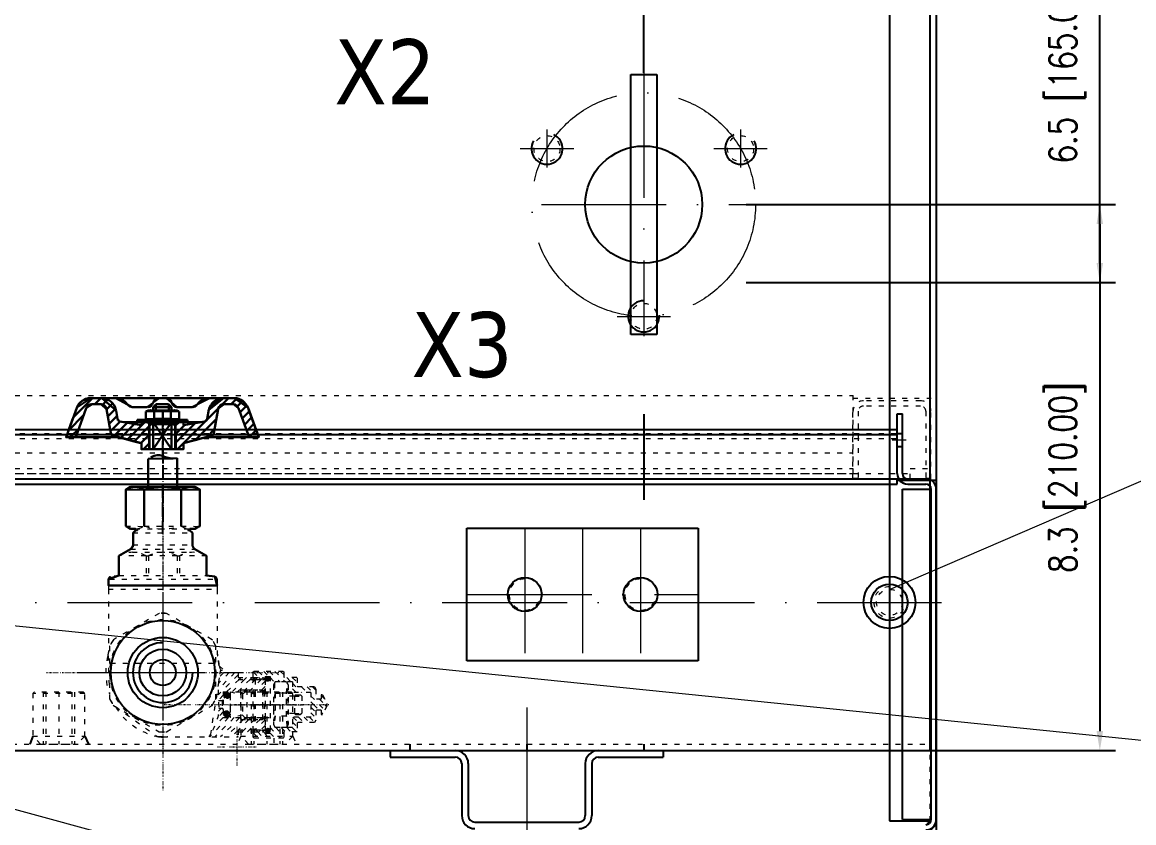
# Model space of a CAD drawing. Header units: millimetres. Extents: x 8127 to 36426, y -6229 to 13228.
# Drawn here: x 20674.9 to 21102.4, y 10594 to 10901.8 of the extents above; entities that cross this region are included whole.
import ezdxf

# ---------------------------------------------------------------- set-up
doc = ezdxf.new("R2010")
doc.units = ezdxf.units.MM
doc.header["$LTSCALE"] = 4
for name, pattern in [('ACAD_ISO03W100', [1.18, 0.47, -0.71]), ('ACAD_ISO10W100', [18, 12, -3, 0, -3]), ('CENTERX2', [101.6, 63.5, -12.7, 12.7, -12.7])]:
    doc.linetypes.add(name, pattern=pattern)
doc.layers.add('1', color=12, linetype='Continuous')
doc.layers.add('标注、文本', color=3, linetype='Continuous', lineweight=25)
doc.layers.add('铁心', color=3, linetype='Continuous', lineweight=0)
doc.styles.add('Tahoma$001', font='tahoma.ttf', dxfattribs={"height": 2.159784})
doc.styles.add('TH_GBDIM', font='romans.shx', dxfattribs={"width": 0.8, "bigfont": 'gbcbig.shx'})
doc.dimstyles.new('TH_GBDIM1', dxfattribs={"dimscale": 3, "dimtxt": 3.5, "dimasz": 2.5, "dimexe": 2, "dimexo": 0, "dimgap": 1.5, "dimtad": 1, "dimdec": 1, "dimlfac": 0.03937, "dimzin": 0, "dimdsep": 46, "dimtxsty": 'TH_GBDIM', "dimcen": 2.5, "dimclrd": 3, "dimclre": 256, "dimclrt": 2, "dimadec": 0, "dimazin": 0, "dimtfac": 0.714286, "dimtdec": 1, "dimtmove": 0, "dimatfit": 3, "dimfxl": 1, "dimtzin": 0, "dimlwd": -1, "dimlwe": -1, "dimarcsym": 0})

# ---------------------------------------------------------------- blocks, each defined once
blk = doc.blocks.new('*D305')
at = {"layer": 'Defpoints', "color": 0, "transparency": 16777216}
for p in [(20868.97, 10916.11), (20913.97, 10910.62), (20913.97, 10882.36)]:
    blk.add_point(p, dxfattribs=at)
at = {"layer": '标注、文本', "transparency": 16777216}
for p, q in [((20868.97, 10916.11), (20868.97, 10904.62)), ((20913.97, 10882.36), (20913.97, 10916.62))]:
    blk.add_line(p, q, dxfattribs=at)
at = {"layer": '标注、文本', "color": 3, "transparency": 16777216}
for p, q in [((20876.47, 10910.62), (20906.47, 10910.62)), ((20913.97, 10910.62), (21001.67, 10910.62))]:
    blk.add_line(p, q, dxfattribs=at)
for points in [[(20876.47, 10911.87), (20876.47, 10909.37), (20868.97, 10910.62)], [(20906.47, 10911.87), (20906.47, 10909.37), (20913.97, 10910.62)]]:
    blk.add_solid(points, dxfattribs=at)
at = {"layer": '标注、文本', "color": 2, "transparency": 16777216, "insert": (20961.57, 10923.12), "char_height": 10.5, "attachment_point": 5, "style": 'TH_GBDIM'}
blk.add_mtext('1.8 [45.00]', dxfattribs=at)
blk = doc.blocks.new('*D306')
at = {"layer": 'Defpoints', "color": 0, "transparency": 16777216}
for p in [(20953.35, 10831.74), (20953.35, 10621.74), (21089.37, 10621.74)]:
    blk.add_point(p, dxfattribs=at)
at = {"layer": '标注、文本', "transparency": 16777216}
for p, q in [((20953.35, 10831.74), (21095.37, 10831.74)), ((20953.35, 10621.74), (21095.37, 10621.74))]:
    blk.add_line(p, q, dxfattribs=at)
at = {"layer": '标注、文本', "color": 3, "transparency": 16777216}
blk.add_line((21089.37, 10824.24), (21089.37, 10629.24), dxfattribs=at)
for points in [[(21088.12, 10824.24), (21090.62, 10824.24), (21089.37, 10831.74)], [(21088.12, 10629.24), (21090.62, 10629.24), (21089.37, 10621.74)]]:
    blk.add_solid(points, dxfattribs=at)
at = {"layer": '标注、文本', "color": 2, "transparency": 16777216, "insert": (21076.87, 10726.74), "char_height": 10.5, "attachment_point": 5, "rotation": 90, "style": 'TH_GBDIM'}
blk.add_mtext('8.3 [210.00]', dxfattribs=at)
blk = doc.blocks.new('*D307')
at = {"layer": 'Defpoints', "color": 0, "transparency": 16777216}
for p in [(20902.72, 10966.74), (21089.37, 10966.74), (20953.35, 10801.74)]:
    blk.add_point(p, dxfattribs=at)
at = {"layer": '标注、文本', "transparency": 16777216}
for p, q in [((20902.72, 10966.74), (21095.37, 10966.74)), ((20953.35, 10801.74), (21095.37, 10801.74))]:
    blk.add_line(p, q, dxfattribs=at)
at = {"layer": '标注、文本', "color": 3, "transparency": 16777216}
blk.add_line((21089.37, 10809.24), (21089.37, 10959.24), dxfattribs=at)
for points in [[(21088.12, 10959.24), (21090.62, 10959.24), (21089.37, 10966.74)], [(21088.12, 10809.24), (21090.62, 10809.24), (21089.37, 10801.74)]]:
    blk.add_solid(points, dxfattribs=at)
at = {"layer": '标注、文本', "color": 2, "transparency": 16777216, "insert": (21076.87, 10884.24), "char_height": 10.5, "attachment_point": 5, "rotation": 90, "style": 'TH_GBDIM'}
blk.add_mtext('6.5 [165.00]', dxfattribs=at)
blk = doc.blocks.new('*D290')
at = {"layer": 'Defpoints', "color": 0, "transparency": 16777216}
for p in [(20111.47, 10594.74), (21026.47, 10595.24), (21026.52, 10502.42)]:
    blk.add_point(p, dxfattribs=at)
at = {"layer": '标注、文本', "transparency": 16777216}
for p, q in [((20111.47, 10594.74), (20111.52, 10495.92)), ((21026.47, 10595.24), (21026.53, 10496.42))]:
    blk.add_line(p, q, dxfattribs=at)
at = {"layer": '标注、文本', "color": 3, "transparency": 16777216}
blk.add_line((20119.02, 10501.92), (21019.02, 10502.42), dxfattribs=at)
for points in [[(20119.02, 10503.17), (20119.02, 10500.67), (20111.52, 10501.92)], [(21019.02, 10503.67), (21019.02, 10501.17), (21026.52, 10502.42)]]:
    blk.add_solid(points, dxfattribs=at)
at = {"layer": '标注、文本', "color": 2, "transparency": 16777216, "insert": (20569.01, 10514.67), "char_height": 10.5, "attachment_point": 5, "rotation": 0.0313, "style": 'TH_GBDIM'}
blk.add_mtext('36.0 [915.00]', dxfattribs=at)

msp = doc.modelspace()

# ---------------------------------------------------------------- linework, layer by layer
at = {"layer": '1', "color": 1, "linetype": 'CENTERX2', "lineweight": -3, "ltscale": 0.1}
for p, q in [((20728.97, 10749.6), (20728.97, 10752.69)), ((20728.97, 10752.69), (20728.97, 10746.42)), ((20728.97, 10748.79), (20728.97, 10748.9)), ((20728.97, 10742.44), (20728.97, 10748.07)), ((20728.97, 10745.73), (20728.97, 10745.59)), ((20728.97, 10744.9), (20728.97, 10739.26)), ((20728.97, 10741.61), (20728.97, 10741.74)), ((20728.97, 10735.28), (20728.97, 10740.92)), ((20728.97, 10738.54), (20728.97, 10738.43)), ((20728.97, 10737.74), (20728.97, 10732.1)), ((20728.97, 10737.43), (20728.97, 10733.06)), ((20728.97, 10734.45), (20728.97, 10734.56)), ((20728.97, 10732.37), (20728.97, 10732.26)), ((20728.97, 10731.54), (20728.97, 10725.91)), ((20728.97, 10725.21), (20728.97, 10725.08)), ((20728.97, 10724.38), (20728.97, 10720.02)), ((20728.97, 10718.83), (20728.97, 10723.89)), ((20728.97, 10719.77), (20728.97, 10716.87)), ((20728.97, 10718), (20728.97, 10718.14)), ((20728.97, 10711.67), (20728.97, 10717.31)), ((20728.97, 10716.15), (20728.97, 10716.04)), ((20728.97, 10715.35), (20728.97, 10709.68)), ((20728.97, 10710.84), (20728.97, 10710.95)), ((20728.97, 10705.06), (20728.97, 10710.12))]:
    msp.add_line(p, q, dxfattribs=at)
at = {"layer": '1', "color": 2, "linetype": 'ACAD_ISO03W100', "lineweight": 13, "ltscale": 0.1}
for p, q in [((20728.97, 10708.99), (20728.97, 10708.88)), ((20728.97, 10708.21), (20728.97, 10704.73)), ((20728.97, 10708.16), (20728.97, 10702.52)), ((20728.97, 10704.04), (20728.97, 10703.9)), ((20728.97, 10703.21), (20728.97, 10697.57)), ((20728.97, 10701.83), (20728.97, 10701.69)), ((20728.97, 10701), (20728.97, 10695.36)), ((20728.97, 10696.85), (20728.97, 10696.74)), ((20728.97, 10696.05), (20728.97, 10690.38)), ((20728.97, 10694.64), (20728.97, 10694.53)), ((20728.97, 10693.84), (20728.97, 10688.17)), ((20728.97, 10689.69), (20728.97, 10689.58)), ((20728.97, 10688.86), (20728.97, 10683.22)), ((20728.97, 10687.48), (20728.97, 10687.37)), ((20728.97, 10686.65), (20728.97, 10683.75)), ((20728.97, 10682.53), (20728.97, 10682.39)), ((20728.97, 10681.7), (20728.97, 10676.06)), ((20728.97, 10675.35), (20728.97, 10675.24)), ((20728.97, 10674.54), (20728.97, 10668.88)), ((20728.97, 10668.19), (20728.97, 10668.08)), ((20728.97, 10667.36), (20728.97, 10661.72)), ((20728.97, 10661.03), (20728.97, 10660.89)), ((20728.97, 10660.2), (20728.97, 10654.56)), ((20728.97, 10653.84), (20728.97, 10653.73)), ((20684.27, 10651.74), (20688.78, 10651.74)), ((20689.47, 10651.74), (20689.58, 10651.74)), ((20690.3, 10651.74), (20695.94, 10651.74)), ((20696.66, 10651.74), (20696.77, 10651.74)), ((20697.46, 10651.74), (20703.1, 10651.74)), ((20703.82, 10651.74), (20703.93, 10651.74)), ((20704.64, 10651.74), (20710.28, 10651.74)), ((20710.97, 10651.74), (20711.09, 10651.74)), ((20711.8, 10651.74), (20717.44, 10651.74)), ((20718.16, 10651.74), (20718.27, 10651.74)), ((20718.96, 10651.74), (20724.6, 10651.74)), ((20725.32, 10651.74), (20725.43, 10651.74)), ((20726.15, 10651.74), (20731.79, 10651.74)), ((20728.97, 10653.04), (20728.97, 10647.37)), ((20732.48, 10651.74), (20732.59, 10651.74)), ((20733.31, 10651.74), (20738.95, 10651.74)), ((20739.67, 10651.74), (20739.78, 10651.74)), ((20740.47, 10651.74), (20746.11, 10651.74)), ((20746.83, 10651.74), (20746.94, 10651.74)), ((20747.66, 10651.74), (20753.3, 10651.74)), ((20753.57, 10651.74), (20757.94, 10651.74)), ((20753.99, 10651.74), (20754.1, 10651.74)), ((20754.82, 10651.74), (20760.46, 10651.74)), ((20761.17, 10651.74), (20761.29, 10651.74)), ((20761.98, 10651.74), (20767.62, 10651.74)), ((20768.33, 10651.74), (20768.44, 10651.74)), ((20769.16, 10651.74), (20773.67, 10651.74)), ((20728.97, 10646.68), (20728.97, 10646.57)), ((20728.97, 10645.85), (20728.97, 10640.21)), ((20728.97, 10639.52), (20728.97, 10639.38)), ((20732.59, 10639.38), (20728.97, 10639.38)), ((20728.97, 10638.69), (20728.97, 10633.05)), ((20733.42, 10639.38), (20733.31, 10639.38)), ((20739.78, 10639.38), (20734.14, 10639.38)), ((20740.58, 10639.38), (20740.47, 10639.38)), ((20746.94, 10639.38), (20741.3, 10639.38)), ((20747.77, 10639.38), (20747.63, 10639.38)), ((20754.1, 10639.38), (20748.46, 10639.38)), ((20754.37, 10639.38), (20760.76, 10639.38)), ((20754.93, 10639.38), (20754.82, 10639.38)), ((20761.29, 10639.38), (20755.65, 10639.38)), ((20761.48, 10639.38), (20761.59, 10639.38)), ((20762.09, 10639.38), (20761.98, 10639.38)), ((20765.96, 10639.38), (20762.17, 10639.38)), ((20762.28, 10639.38), (20767.92, 10639.38)), ((20768.44, 10639.38), (20762.81, 10639.38)), ((20766.79, 10639.38), (20766.68, 10639.38)), ((20773.14, 10639.38), (20767.5, 10639.38)), ((20768.64, 10639.38), (20768.75, 10639.38)), ((20769.27, 10639.38), (20769.14, 10639.38)), ((20769.47, 10639.38), (20775.11, 10639.38)), ((20773.61, 10639.38), (20769.97, 10639.38)), ((20773.97, 10639.38), (20773.84, 10639.38)), ((20780.3, 10639.38), (20774.66, 10639.38)), ((20775.8, 10639.38), (20775.94, 10639.38)), ((20776.63, 10639.38), (20783.01, 10639.38)), ((20781.13, 10639.38), (20781.02, 10639.38)), ((20787.46, 10639.38), (20781.82, 10639.38)), ((20788.29, 10639.38), (20788.18, 10639.38)), ((20792.8, 10639.38), (20789.01, 10639.38)), ((20728.97, 10632.33), (20728.97, 10632.22)), ((20728.97, 10631.53), (20728.97, 10625.86)), ((20757.47, 10630.84), (20757.47, 10627.58)), ((20728.97, 10625.17), (20728.97, 10625.06)), ((20728.97, 10624.34), (20728.97, 10618.71)), ((20757.47, 10626.89), (20757.47, 10626.78)), ((20757.47, 10626.06), (20757.47, 10620.42)), ((20749.87, 10623.24), (20753.1, 10623.24)), ((20753.82, 10623.24), (20753.93, 10623.24)), ((20754.65, 10623.24), (20760.29, 10623.24)), ((20757.47, 10619.73), (20757.47, 10619.59)), ((20760.98, 10623.24), (20761.12, 10623.24)), ((20761.81, 10623.24), (20765.07, 10623.24)), ((20728.97, 10618.01), (20728.97, 10617.88)), ((20728.97, 10617.18), (20728.97, 10611.55)), ((20757.47, 10618.9), (20757.47, 10615.64)), ((20728.97, 10610.83), (20728.97, 10610.72)), ((20728.97, 10610), (20728.97, 10606.51))]:
    msp.add_line(p, q, dxfattribs=at)
at = {"layer": '标注、文本'}
for p, q in [((21008.47, 11298.24), (21008.47, 10594.74)), ((21023.97, 11298.74), (21023.97, 10621.74)), ((21026.47, 11298.74), (21026.47, 10594.74)), ((20908.97, 10781.74), (20908.97, 10881.74)), ((20908.97, 10881.74), (20918.97, 10881.74)), ((20918.97, 10881.74), (20918.97, 10781.74)), ((20918.97, 10781.74), (20908.97, 10781.74)), ((20913.97, 10751.11), (20913.97, 10718.16)), ((21011.47, 10751.24), (21013.47, 10751.24)), ((21011.47, 10728.24), (21011.47, 10751.24)), ((21013.47, 10728.24), (21013.47, 10751.24)), ((20126.47, 10745.24), (21011.47, 10745.24)), ((21011.47, 10743.74), (21013.47, 10743.74)), ((20126.47, 10743.24), (21011.47, 10743.24)), ((21011.47, 10738.74), (21013.47, 10738.74)), ((20121.47, 10726.24), (21016.47, 10726.24)), ((20126.47, 10726.24), (21011.47, 10726.24)), ((20126.47, 10724.24), (21011.47, 10724.24)), ((20996.44, 10726.24), (20994.44, 10726.24)), ((21011.47, 10724.24), (21011.47, 10726.24)), ((21011.47, 10725.73), (21026.47, 10725.73)), ((21013.47, 10595.24), (21013.47, 10722.24)), ((21013.47, 10722.24), (21024.47, 10722.24)), ((21015.47, 10726.24), (21022.47, 10726.24)), ((21015.47, 10724.24), (21022.47, 10724.24)), ((21024.44, 10726.24), (21022.44, 10726.24)), ((21024.47, 10595.24), (21024.47, 10722.24)), ((21026.47, 10595.24), (21026.47, 10722.24)), ((20845.95, 10707.26), (20934.95, 10707.26)), ((20845.95, 10656.26), (20845.95, 10707.26)), ((20934.95, 10707.26), (20934.95, 10656.26)), ((20934.95, 10656.26), (20845.95, 10656.26)), ((20678.97, 10627.24), (20677.78, 10624.24)), ((20698.97, 10627.24), (20700.36, 10624.24)), ((20823.97, 10624.24), (20823.97, 10621.74)), ((20868.97, 10624.24), (20868.97, 10621.74)), ((20913.97, 10624.24), (20913.97, 10621.74)), ((20113.97, 10621.74), (21023.97, 10621.74)), ((20816.47, 10621.74), (20841.47, 10621.74)), ((20816.47, 10621.74), (20816.47, 10619.24)), ((20896.47, 10621.74), (20921.47, 10621.74)), ((20921.47, 10621.74), (20921.47, 10619.24)), ((20816.47, 10619.24), (20841.47, 10619.24)), ((20843.97, 10616.74), (20843.97, 10596.74)), ((20846.47, 10616.74), (20846.47, 10596.74)), ((20891.47, 10616.74), (20891.47, 10596.74)), ((20893.97, 10616.74), (20893.97, 10596.74)), ((20896.47, 10619.24), (20921.47, 10619.24)), ((20848.97, 10594.24), (20888.97, 10594.24)), ((21008.47, 10594.74), (21023.97, 10594.74)), ((21013.47, 10595.24), (21024.47, 10595.24))]:
    msp.add_line(p, q, dxfattribs=at)
at = {"layer": '标注、文本', "color": 2, "linetype": 'ACAD_ISO03W100', "lineweight": 18}
for p, q in [((21023.97, 11276.24), (21023.97, 10594.74)), ((20143.47, 10758.24), (20994.47, 10758.24)), ((20994.47, 10728.24), (20994.47, 10758.24)), ((20994.47, 10757.24), (21024.47, 10757.24)), ((21020.44, 10756.24), (20998.44, 10756.24)), ((20994.44, 10726.24), (20994.44, 10752.24)), ((20996.44, 10752.24), (20996.44, 10726.24)), ((21020.44, 10754.24), (20998.44, 10754.24)), ((21022.44, 10752.24), (21022.44, 10726.24)), ((21024.44, 10726.24), (21024.44, 10752.24)), ((20126.47, 10743.74), (21011.47, 10743.74)), ((20126.47, 10741.74), (21011.47, 10741.74)), ((20143.47, 10736.24), (20994.47, 10736.24)), ((20121.47, 10728.24), (21016.47, 10728.24)), ((20143.47, 10730.24), (20994.47, 10730.24)), ((20143.47, 10728.24), (20994.47, 10728.24)), ((21016.47, 10726.24), (21016.47, 10730.24)), ((21016.47, 10730.24), (21023.97, 10730.24)), ((20679.47, 10644.24), (20678.97, 10643.74)), ((20678.97, 10643.74), (20678.97, 10627.24)), ((20698.97, 10643.74), (20678.97, 10643.74)), ((20698.47, 10644.24), (20679.47, 10644.24)), ((20682.97, 10644.24), (20682.97, 10624.24)), ((20683.97, 10644.24), (20683.97, 10624.24)), ((20688.97, 10644.24), (20688.97, 10624.24)), ((20693.97, 10644.24), (20693.97, 10624.24)), ((20694.97, 10644.24), (20694.97, 10624.24)), ((20698.97, 10643.74), (20698.47, 10644.24)), ((20698.97, 10627.24), (20698.97, 10643.74)), ((20113.97, 10624.24), (21023.97, 10624.24)), ((20681.97, 10624.24), (20678.97, 10627.24)), ((20678.97, 10627.24), (20698.97, 10627.24)), ((20681.97, 10624.24), (20695.97, 10624.24)), ((20698.97, 10627.24), (20695.97, 10624.24))]:
    msp.add_line(p, q, dxfattribs=at)
at = {"layer": '标注、文本', "color": 1, "linetype": 'ACAD_ISO10W100', "lineweight": 18}
for p, q in [((20913.97, 10882.36), (20913.97, 10781.11)), ((20876.73, 10860.54), (20876.73, 10845.94)), ((20951.21, 10860.54), (20951.21, 10845.94)), ((20866.45, 10853.24), (20887.01, 10853.24)), ((20940.93, 10853.24), (20961.49, 10853.24)), ((20874.6, 10831.74), (20953.35, 10831.74)), ((20903.69, 10788.74), (20924.25, 10788.74)), ((21009.56, 10741.24), (21014.89, 10741.24)), ((20868.2, 10707.26), (20868.2, 10656.26)), ((20890.45, 10707.26), (20890.45, 10656.26)), ((20912.7, 10707.26), (20912.7, 10656.26)), ((21008.47, 10658.74), (21008.47, 10698.74)), ((20728.97, 10682.71), (20728.97, 10620.76)), ((20728.97, 10682.71), (20728.97, 10620.76)), ((20845.95, 10681.76), (20934.95, 10681.76)), ((20115.47, 10678.74), (21026.47, 10678.74)), ((20988.47, 10678.74), (21028.47, 10678.74)), ((20696.09, 10651.74), (20761.86, 10651.74)), ((20696.09, 10651.74), (20761.86, 10651.74)), ((20868.97, 10638.37), (20868.97, 10576.15))]:
    msp.add_line(p, q, dxfattribs=at)
at = {"layer": '标注、文本', "color": 4, "lineweight": 30}
for p, q in [((20701.91, 10757.31), (20694.61, 10750.01)), ((20701.3, 10757.31), (20711.8, 10757.31)), ((20705.17, 10757.31), (20702.85, 10754.99)), ((20707.85, 10756.7), (20705.97, 10754.82)), ((20711.8, 10757.31), (20746.97, 10757.31)), ((20727.53, 10757.31), (20728.83, 10757.31)), ((20727.53, 10757.31), (20730.13, 10757.31)), ((20730.13, 10757.31), (20728.83, 10757.31)), ((20750.81, 10757.09), (20746.77, 10753.08)), ((20756.34, 10757.31), (20746.97, 10757.31)), ((20754.29, 10757.31), (20751.86, 10754.87)), ((20757.44, 10757.2), (20755.26, 10754.99)), ((20759.74, 10756.2), (20757.69, 10754.16)), ((20695.88, 10753.49), (20691.79, 10742.27)), ((20699.56, 10753.47), (20695.47, 10742.27)), ((20701.74, 10754.99), (20705.09, 10754.99)), ((20709.7, 10755.29), (20707.38, 10752.97)), ((20707.38, 10753.08), (20709.01, 10743.76)), ((20710.84, 10753.16), (20707.88, 10750.2)), ((20711, 10752.53), (20711.58, 10749.26)), ((20723.03, 10753.82), (20717.33, 10753.82)), ((20722.47, 10752.17), (20722.47, 10749.32)), ((20733.67, 10752.58), (20724.08, 10752.58)), ((20726.48, 10754.99), (20725.32, 10753.85)), ((20725.32, 10753.85), (20732.29, 10753.85)), ((20725.32, 10753.85), (20725.32, 10752.58)), ((20725.68, 10752.17), (20725.68, 10749.32)), ((20726.26, 10754.76), (20726.26, 10752.58)), ((20726.48, 10754.99), (20731.13, 10754.99)), ((20731.13, 10754.99), (20732.29, 10753.85)), ((20731.35, 10754.76), (20731.35, 10752.58)), ((20732.07, 10752.17), (20732.07, 10749.32)), ((20732.29, 10753.85), (20732.29, 10752.58)), ((20734.61, 10753.82), (20740.3, 10753.82)), ((20735.27, 10752.17), (20735.27, 10749.32)), ((20750.37, 10753.38), (20746.03, 10749.04)), ((20746.72, 10752.88), (20746.08, 10749.26)), ((20750.28, 10753.08), (20748.65, 10743.76)), ((20758.11, 10753.47), (20762.17, 10742.27)), ((20761.31, 10754.49), (20758.69, 10751.86)), ((20762.25, 10752.19), (20759.54, 10749.48)), ((20761.78, 10753.49), (20765.87, 10742.27)), ((20698.53, 10750.67), (20692.73, 10744.87)), ((20711.36, 10750.4), (20708.38, 10747.41)), ((20712.58, 10748.32), (20708.87, 10744.62)), ((20715.34, 10747.83), (20710.26, 10742.74)), ((20712.52, 10748.32), (20720.73, 10746.89)), ((20714.1, 10748.05), (20743.51, 10748.05)), ((20722.11, 10748.05), (20715.42, 10741.36)), ((20719.16, 10748.88), (20724.08, 10748.88)), ((20719.16, 10748.88), (20719.16, 10748.05)), ((20720.73, 10748.05), (20720.73, 10746.89)), ((20724.27, 10748.16), (20723.39, 10747.3)), ((20723.77, 10748.05), (20723.69, 10737.63)), ((20725.27, 10748.05), (20723.83, 10746.69)), ((20733.67, 10748.88), (20724.08, 10748.88)), ((20725.27, 10748.05), (20732.34, 10748.05)), ((20732.37, 10748.05), (20725.27, 10748.05)), ((20725.27, 10748.05), (20725.27, 10737.63)), ((20732.34, 10748.05), (20725.27, 10737.63)), ((20725.27, 10748.05), (20732.37, 10737.63)), ((20726.26, 10749.18), (20726.26, 10748.88)), ((20732.34, 10748.05), (20733.78, 10746.69)), ((20732.37, 10748.05), (20732.37, 10737.63)), ((20738.48, 10748.88), (20733.59, 10748.88)), ((20733.86, 10748.05), (20733.97, 10737.63)), ((20735.22, 10748.05), (20733.89, 10746.72)), ((20741.38, 10747.66), (20733.95, 10740.22)), ((20745.39, 10748.41), (20734.61, 10737.63)), ((20745.14, 10748.32), (20736.93, 10746.89)), ((20736.93, 10748.05), (20736.93, 10746.89)), ((20738.48, 10748.88), (20738.48, 10748.05)), ((20749.62, 10749.37), (20741.38, 10741.14)), ((20749.92, 10751.12), (20748.65, 10743.76)), ((20763.14, 10749.79), (20760.43, 10747.08)), ((20696.66, 10745.53), (20693.39, 10742.27)), ((20718.13, 10747.36), (20712.85, 10742.05)), ((20723.77, 10746.44), (20718, 10740.67)), ((20723.39, 10747.3), (20734.55, 10747.3)), ((20733.78, 10746.69), (20733.78, 10737.63)), ((20737.4, 10746.97), (20733.92, 10743.49)), ((20748.93, 10745.39), (20745.86, 10742.32)), ((20764.02, 10747.38), (20761.31, 10744.67)), ((20764.88, 10744.98), (20762.17, 10742.27)), ((20691.79, 10742.27), (20712.08, 10742.27)), ((20709.84, 10742.85), (20720.73, 10739.95)), ((20723.75, 10743.13), (20720.59, 10739.98)), ((20720.73, 10739.95), (20720.73, 10737.63)), ((20723.72, 10739.84), (20721.51, 10737.63)), ((20747.79, 10742.85), (20736.93, 10739.95)), ((20747.79, 10742.85), (20736.93, 10739.95)), ((20736.93, 10739.95), (20736.93, 10737.63)), ((20745.58, 10742.27), (20765.87, 10742.27)), ((20765.76, 10742.57), (20765.43, 10742.27)), ((20720.73, 10737.63), (20723.83, 10737.63)), ((20733.78, 10737.63), (20736.93, 10737.63)), ((20734.55, 10734.2), (20734.55, 10723.14)), ((20716.61, 10723.14), (20741.33, 10723.14)), ((20721.84, 10722.03), (20721.84, 10708.1)), ((20736.1, 10722.03), (20736.1, 10708.1))]:
    msp.add_line(p, q, dxfattribs=at)
at = {"layer": '标注、文本', "color": 2, "linetype": 'ACAD_ISO03W100', "lineweight": 13}
for p, q in [((20714.71, 10708.1), (20716.61, 10707)), ((20716.61, 10707), (20718.33, 10707)), ((20718.52, 10706.36), (20717.55, 10705.42)), ((20717.55, 10705.42), (20717.55, 10700.89)), ((20717.55, 10705.42), (20740.36, 10705.42)), ((20718.33, 10707), (20739.61, 10707)), ((20718.52, 10707), (20718.52, 10706.36)), ((20718.52, 10706.36), (20719.27, 10706.36)), ((20719.27, 10707), (20719.27, 10706.36)), ((20738.64, 10707), (20738.64, 10706.36)), ((20738.64, 10706.36), (20739.42, 10706.36)), ((20739.42, 10707), (20739.42, 10706.36)), ((20739.42, 10706.36), (20740.36, 10705.42)), ((20739.61, 10707), (20741.33, 10707)), ((20740.36, 10705.42), (20740.36, 10700.89)), ((20743.23, 10708.1), (20741.33, 10707)), ((20717.55, 10700.89), (20740.36, 10700.89)), ((20716.61, 10699.23), (20741.33, 10699.23)), ((20717.3, 10697.99), (20740.61, 10697.99)), ((20722.53, 10696.63), (20722.53, 10689.03)), ((20722.53, 10696.63), (20723.47, 10696.63)), ((20723.47, 10696.63), (20723.47, 10689.03)), ((20734.47, 10696.63), (20734.47, 10689.03)), ((20734.47, 10696.63), (20735.41, 10696.63)), ((20712.11, 10689.03), (20708.9, 10688.67)), ((20712.11, 10689.03), (20745.83, 10689.03)), ((20745.83, 10689.03), (20749.01, 10688.67)), ((20708.07, 10687.7), (20708.07, 10685.24)), ((20708.07, 10685.24), (20711.2, 10685.24)), ((20708.07, 10685.24), (20749.87, 10685.24)), ((20708.07, 10685.24), (20708.07, 10683.8)), ((20708.07, 10683.8), (20708.07, 10659.45)), ((20708.07, 10683.8), (20749.87, 10683.8)), ((20708.54, 10687.7), (20749.4, 10687.7)), ((20711.2, 10685.24), (20746.74, 10685.24)), ((20746.74, 10685.24), (20749.87, 10685.24)), ((20749.87, 10687.7), (20749.87, 10685.24)), ((20749.87, 10685.24), (20749.87, 10683.8)), ((20749.87, 10683.8), (20749.87, 10659.45)), ((20728.97, 10682.71), (20728.97, 10620.76)), ((20728.97, 10682.71), (20728.97, 10620.76)), ((20727.53, 10674.49), (20709.98, 10664.37)), ((20747.96, 10664.37), (20730.41, 10674.49)), ((20708.54, 10661.88), (20708.54, 10641.62)), ((20708.85, 10655.3), (20749.07, 10655.3)), ((20696.09, 10651.74), (20761.86, 10651.74)), ((20696.09, 10651.74), (20761.86, 10651.74)), ((20756.7, 10651.74), (20750.23, 10645.3)), ((20757.94, 10650.85), (20750.31, 10643.22)), ((20754.57, 10651.74), (20750.34, 10647.51)), ((20752.41, 10651.74), (20750.64, 10649.97)), ((20757.94, 10651.74), (20757.94, 10649.08)), ((20757.94, 10649.83), (20767.45, 10649.83)), ((20759.05, 10649.83), (20758.3, 10649.08)), ((20761.17, 10649.83), (20760.43, 10649.08)), ((20763.33, 10649.83), (20762.56, 10649.08)), ((20763.61, 10650.05), (20763.83, 10649.83)), ((20763.61, 10650.02), (20763.61, 10628.74)), ((20763.8, 10649.83), (20768.36, 10649.83)), ((20763.83, 10651.96), (20765.96, 10649.83)), ((20763.83, 10649.83), (20764.57, 10649.08)), ((20775.3, 10652.21), (20764.08, 10652.21)), ((20765.46, 10649.83), (20764.69, 10649.08)), ((20765.71, 10652.21), (20768.09, 10649.83)), ((20765.96, 10649.83), (20766.7, 10649.08)), ((20767.5, 10649.78), (20766.81, 10649.08)), ((20767.45, 10649.83), (20768.39, 10648.89)), ((20767.84, 10652.21), (20769.74, 10650.3)), ((20768.09, 10649.83), (20768.36, 10649.58)), ((20768.36, 10650.3), (20768.36, 10628.46)), ((20768.36, 10650.3), (20770.27, 10650.3)), ((20768.36, 10649.53), (20769.47, 10648.42)), ((20769.52, 10650.3), (20768.39, 10649.17)), ((20769.08, 10650.27), (20768.39, 10649.58)), ((20768.47, 10649.83), (20769.77, 10648.53)), ((20769.8, 10650.16), (20768.5, 10648.86)), ((20768.67, 10650.08), (20770.02, 10648.73)), ((20770.05, 10649.97), (20768.69, 10648.64)), ((20768.94, 10650.25), (20770.19, 10649)), ((20770.19, 10649.69), (20768.97, 10648.48)), ((20769.27, 10650.3), (20770.27, 10649.33)), ((20770.27, 10649.33), (20769.33, 10648.42)), ((20769.97, 10652.21), (20774, 10648.17)), ((20770.27, 10650.3), (20770.27, 10628.46)), ((20770.27, 10649.8), (20771.87, 10648.17)), ((20772.12, 10652.21), (20776.16, 10648.17)), ((20774.25, 10652.21), (20775.49, 10650.96)), ((20775.3, 10652.21), (20775.49, 10652.02)), ((20775.49, 10652.02), (20775.49, 10650.02)), ((20775.49, 10650.02), (20775.66, 10649.83)), ((20780.52, 10649.83), (20775.66, 10649.83)), ((20776.63, 10649.83), (20778.29, 10648.17)), ((20778.76, 10649.83), (20780.72, 10647.9)), ((20780.52, 10649.83), (20780.72, 10649.64)), ((20780.72, 10649.64), (20780.72, 10646.46)), ((20758.3, 10649.08), (20753.6, 10644.39)), ((20760.43, 10649.08), (20755.73, 10644.39)), ((20762.56, 10649.08), (20757.86, 10644.39)), ((20757.94, 10649.08), (20768.2, 10649.08)), ((20758.88, 10645.1), (20768.14, 10645.1)), ((20758.88, 10645.1), (20758.88, 10633.69)), ((20760.7, 10645.1), (20759.99, 10644.39)), ((20764.69, 10649.08), (20760.7, 10645.1)), ((20761.31, 10645.1), (20767.34, 10645.1)), ((20761.31, 10645.1), (20761.31, 10633.69)), ((20762.83, 10645.1), (20762.11, 10644.39)), ((20766.81, 10649.08), (20762.83, 10645.1)), ((20764.96, 10645.1), (20764.24, 10644.39)), ((20764.55, 10649.08), (20764.55, 10629.71)), ((20768.39, 10648.5), (20764.96, 10645.1)), ((20767.09, 10645.1), (20766.4, 10644.39)), ((20768.39, 10646.38), (20767.09, 10645.1)), ((20767.34, 10645.1), (20768.06, 10644.39)), ((20767.34, 10645.1), (20767.34, 10633.69)), ((20768.39, 10645.33), (20767.45, 10644.39)), ((20768.39, 10648.89), (20768.39, 10645.33)), ((20768.39, 10645.33), (20768.39, 10633.47)), ((20768.42, 10649.06), (20769, 10648.48)), ((20778.81, 10648.17), (20770.27, 10648.17)), ((20772.2, 10648.17), (20771.51, 10646.98)), ((20771.51, 10646.98), (20771.51, 10631.78)), ((20776.54, 10648.17), (20772.2, 10648.17)), ((20776.54, 10648.17), (20777.21, 10646.98)), ((20777.21, 10646.98), (20777.21, 10631.78)), ((20778.81, 10648.17), (20778.81, 10644.14)), ((20778.81, 10648.17), (20778.81, 10630.59)), ((20778.81, 10647.65), (20782.32, 10644.14)), ((20778.81, 10645.52), (20780.19, 10644.14)), ((20780.72, 10646.46), (20780.88, 10646.27)), ((20787.27, 10646.27), (20780.88, 10646.27)), ((20782.32, 10646.27), (20784.45, 10644.14)), ((20784.45, 10646.27), (20787.82, 10642.89)), ((20786.58, 10646.27), (20787.82, 10645.02)), ((20787.27, 10646.27), (20787.82, 10645.33)), ((20787.82, 10645.33), (20787.82, 10641.54)), ((20752.25, 10643.03), (20750.42, 10641.21)), ((20751.78, 10640.82), (20750.42, 10640.82)), ((20751.78, 10640.82), (20751.78, 10637.97)), ((20752.25, 10644.39), (20767.45, 10644.39)), ((20752.25, 10644.39), (20752.25, 10641.29)), ((20753.6, 10644.39), (20752.25, 10643.03)), ((20752.25, 10643.17), (20753.68, 10641.73)), ((20752.25, 10641.29), (20752.25, 10637.5)), ((20754.13, 10644.25), (20752.36, 10642.51)), ((20752.38, 10643.67), (20754.18, 10641.87)), ((20752.44, 10642.34), (20752.85, 10641.93)), ((20754.48, 10644), (20752.61, 10642.12)), ((20752.66, 10644.03), (20754.54, 10642.15)), ((20754.76, 10643.64), (20752.99, 10641.84)), ((20753.08, 10644.28), (20754.79, 10642.53)), ((20754.9, 10643.11), (20753.49, 10641.73)), ((20753.6, 10644.39), (20754.9, 10643.09)), ((20754.9, 10644.39), (20754.9, 10634.41)), ((20754.9, 10644.39), (20759.65, 10643.42)), ((20754.9, 10643.06), (20754.9, 10635.73)), ((20759.47, 10644.24), (20758.97, 10643.74)), ((20758.97, 10643.74), (20758.97, 10627.24)), ((20778.97, 10643.74), (20758.97, 10643.74)), ((20778.47, 10644.24), (20759.47, 10644.24)), ((20760.59, 10644.39), (20768.06, 10644.39)), ((20762.97, 10644.24), (20762.97, 10624.24)), ((20763.97, 10644.24), (20763.97, 10624.24)), ((20767.45, 10644.39), (20767.45, 10634.41)), ((20768.06, 10644.39), (20771.51, 10644.39)), ((20768.06, 10644.39), (20768.06, 10634.41)), ((20768.97, 10644.24), (20768.97, 10624.24)), ((20776.54, 10643.78), (20772.2, 10643.78)), ((20773.97, 10644.24), (20773.97, 10624.24)), ((20774.97, 10644.24), (20774.97, 10624.24)), ((20779.58, 10642.73), (20777.21, 10642.73)), ((20778.97, 10643.74), (20778.47, 10644.24)), ((20785.94, 10644.14), (20778.81, 10644.14)), ((20778.97, 10627.24), (20778.97, 10643.74)), ((20780.08, 10643.2), (20779.58, 10642.73)), ((20779.58, 10642.73), (20779.58, 10636.07)), ((20779.58, 10642.73), (20782.43, 10642.73)), ((20780.08, 10643.2), (20781.96, 10643.2)), ((20781.96, 10643.2), (20782.43, 10642.73)), ((20782.43, 10642.73), (20782.43, 10636.07)), ((20785.94, 10644.14), (20785.94, 10634.66)), ((20785.94, 10642.67), (20789.2, 10639.38)), ((20789.92, 10641.54), (20787.82, 10641.54)), ((20789.2, 10641.54), (20791.33, 10639.38)), ((20790.39, 10643.2), (20789.92, 10643.2)), ((20789.92, 10643.2), (20789.92, 10641.54)), ((20789.92, 10642.95), (20791.17, 10641.68)), ((20790.39, 10643.2), (20792.11, 10639.88)), ((20709.98, 10639.11), (20727.53, 10628.99)), ((20752.25, 10636.62), (20750.06, 10634.43)), ((20751.44, 10637.97), (20750.45, 10636.95)), ((20751.78, 10637.97), (20750.48, 10637.97)), ((20752.25, 10637.5), (20752.25, 10634.41)), ((20753.3, 10637.03), (20752.27, 10636.01)), ((20753.9, 10637.03), (20752.27, 10635.4)), ((20754.35, 10636.81), (20752.49, 10634.96)), ((20752.49, 10636.53), (20754.35, 10634.66)), ((20752.83, 10636.84), (20754.68, 10634.99)), ((20753.27, 10637.03), (20754.87, 10635.43)), ((20753.93, 10637), (20754.84, 10636.09)), ((20785.94, 10640.52), (20787.08, 10639.38)), ((20785.94, 10638.39), (20787.82, 10636.51)), ((20787.08, 10639.38), (20789.2, 10637.25)), ((20789.92, 10637.25), (20787.82, 10637.25)), ((20787.82, 10637.25), (20787.82, 10633.47)), ((20789.2, 10639.38), (20791.28, 10637.31)), ((20789.92, 10637.25), (20789.92, 10635.6)), ((20789.92, 10636.53), (20790.56, 10635.9)), ((20792.11, 10638.91), (20790.39, 10635.6)), ((20791.33, 10639.38), (20792, 10638.72)), ((20792.11, 10639.88), (20792.11, 10638.91)), ((20754.29, 10634.41), (20746.91, 10627.05)), ((20752.25, 10634.49), (20748.93, 10631.17)), ((20756.42, 10634.41), (20749.04, 10627.05)), ((20758.55, 10634.41), (20751.2, 10627.05)), ((20752.25, 10634.41), (20767.45, 10634.41)), ((20752.27, 10635.48), (20753.32, 10634.43)), ((20752.3, 10636.09), (20753.93, 10634.46)), ((20754.65, 10636.48), (20752.8, 10634.63)), ((20754.87, 10636.04), (20753.24, 10634.43)), ((20759.96, 10633.69), (20753.32, 10627.05)), ((20754.84, 10635.4), (20753.9, 10634.43)), ((20759.65, 10635.35), (20754.9, 10634.41)), ((20762.09, 10633.69), (20758.11, 10629.71)), ((20758.88, 10633.69), (20768.14, 10633.69)), ((20760.68, 10634.41), (20759.96, 10633.69)), ((20764.24, 10633.69), (20760.23, 10629.71)), ((20760.59, 10634.41), (20768.06, 10634.41)), ((20761.31, 10633.69), (20767.34, 10633.69)), ((20762.81, 10634.41), (20762.09, 10633.69)), ((20766.37, 10633.69), (20762.36, 10629.71)), ((20764.93, 10634.41), (20764.24, 10633.69)), ((20768.33, 10633.52), (20764.52, 10629.71)), ((20767.09, 10634.41), (20766.37, 10633.69)), ((20768.06, 10634.41), (20767.34, 10633.69)), ((20767.45, 10634.41), (20768.39, 10633.47)), ((20768.06, 10634.41), (20771.51, 10634.41)), ((20768.39, 10633.47), (20768.39, 10629.9)), ((20779.58, 10636.07), (20777.21, 10636.07)), ((20785.94, 10634.66), (20778.81, 10634.66)), ((20778.81, 10632.72), (20780.72, 10630.81)), ((20779.03, 10634.66), (20781.16, 10632.5)), ((20779.58, 10636.07), (20780.08, 10635.6)), ((20779.58, 10636.07), (20782.43, 10636.07)), ((20780.08, 10635.6), (20781.96, 10635.6)), ((20780.88, 10632.5), (20780.72, 10632.31)), ((20780.72, 10632.31), (20780.72, 10629.13)), ((20787.27, 10632.5), (20780.88, 10632.5)), ((20781.16, 10634.66), (20783.29, 10632.5)), ((20782.43, 10636.07), (20781.96, 10635.6)), ((20783.29, 10634.66), (20785.42, 10632.5)), ((20785.42, 10634.66), (20787.38, 10632.66)), ((20785.94, 10636.26), (20787.82, 10634.35)), ((20787.82, 10633.47), (20787.27, 10632.5)), ((20789.92, 10635.6), (20790.39, 10635.6)), ((20757.94, 10629.54), (20755.45, 10627.05)), ((20757.94, 10629.71), (20768.2, 10629.71)), ((20757.94, 10629.71), (20757.94, 10627.05)), ((20758.11, 10629.71), (20757.94, 10629.54)), ((20757.94, 10628.93), (20767.45, 10628.93)), ((20760.23, 10629.71), (20759.49, 10628.93)), ((20762.36, 10629.71), (20761.62, 10628.93)), ((20764.55, 10629.71), (20763.61, 10628.74)), ((20763.61, 10628.74), (20763.61, 10627.05)), ((20763.61, 10628.74), (20765.76, 10626.56)), ((20764.52, 10629.71), (20763.75, 10628.93)), ((20763.8, 10628.93), (20768.36, 10628.93)), ((20764.55, 10629.71), (20768.36, 10629.71)), ((20764.77, 10629.71), (20765.51, 10628.93)), ((20765.51, 10628.93), (20767.89, 10626.56)), ((20766.65, 10629.71), (20765.87, 10628.93)), ((20768.39, 10631.45), (20766.65, 10629.71)), ((20766.9, 10629.71), (20767.67, 10628.93)), ((20768.39, 10629.9), (20767.45, 10628.93)), ((20767.67, 10628.93), (20770.02, 10626.56)), ((20769.19, 10630.37), (20768.36, 10629.51)), ((20768.36, 10629.49), (20769.38, 10628.46)), ((20768.36, 10628.46), (20770.27, 10628.46)), ((20769.58, 10630.32), (20768.39, 10629.13)), ((20768.44, 10629.82), (20769.72, 10628.55)), ((20768.5, 10628.91), (20768.8, 10628.6)), ((20769.88, 10630.18), (20768.55, 10628.85)), ((20768.61, 10630.07), (20769.96, 10628.74)), ((20770.08, 10629.96), (20768.75, 10628.63)), ((20768.86, 10630.26), (20770.16, 10628.99)), ((20770.21, 10629.68), (20769.05, 10628.49)), ((20769.19, 10630.37), (20770.24, 10629.29)), ((20770.24, 10629.26), (20769.44, 10628.49)), ((20769.69, 10630.29), (20770.19, 10629.79)), ((20778.81, 10630.59), (20770.27, 10630.59)), ((20770.27, 10630.59), (20774.3, 10626.56)), ((20770.27, 10628.46), (20772.18, 10626.56)), ((20771.51, 10631.78), (20772.2, 10630.62)), ((20772.4, 10630.59), (20775.49, 10627.52)), ((20774.53, 10630.59), (20776.18, 10628.93)), ((20775.66, 10628.93), (20775.49, 10628.74)), ((20775.49, 10628.74), (20775.49, 10626.75)), ((20780.52, 10628.93), (20775.66, 10628.93)), ((20776.65, 10630.59), (20778.31, 10628.93)), ((20778.78, 10630.59), (20780.44, 10628.93)), ((20780.72, 10629.13), (20780.52, 10628.93)), ((20728.97, 10627.05), (20757.94, 10627.05)), ((20757.94, 10627.39), (20757.58, 10627.05)), ((20758.97, 10627.24), (20757.78, 10624.24)), ((20761.97, 10624.24), (20758.97, 10627.24)), ((20758.97, 10627.24), (20778.97, 10627.24)), ((20761.97, 10624.24), (20775.97, 10624.24)), ((20763.61, 10627.05), (20764.08, 10626.56)), ((20775.3, 10626.56), (20764.08, 10626.56)), ((20771.71, 10626.56), (20771.71, 10623.24)), ((20775.49, 10626.75), (20775.3, 10626.56)), ((20778.97, 10627.24), (20775.97, 10624.24)), ((20778.97, 10627.24), (20780.36, 10624.24))]:
    msp.add_line(p, q, dxfattribs=at)
at = {"layer": '标注、文本', "color": 4, "lineweight": 30}
for points in [[(20764.02, 10747.38), (20763.5, 10748.79), (20763.14, 10749.79), (20762.25, 10752.19), (20761.78, 10753.49), (20761.31, 10754.49), (20759.74, 10756.2), (20757.44, 10757.2), (20701.3, 10757.31), (20699.59, 10757.03), (20697.98, 10756.26), (20696.71, 10755.04), (20695.88, 10753.49), (20694.61, 10750.01), (20694.17, 10748.79), (20692.73, 10744.87), (20691.79, 10742.27), (20712.08, 10742.27), (20712.85, 10742.05), (20718, 10740.67), (20720.59, 10739.98), (20720.73, 10739.95), (20720.73, 10737.63), (20734.61, 10737.63), (20736.93, 10737.63), (20736.93, 10739.95), (20741.38, 10741.14), (20745.58, 10742.27), (20765.87, 10742.27), (20765.76, 10742.57), (20764.88, 10744.98), (20764.02, 10747.38)], [(20701.3, 10757.31), (20695.96, 10753.71), (20695.88, 10753.49)], [(20711, 10752.53), (20705.53, 10757.31), (20705.31, 10757.31)], [(20715.45, 10754.82), (20710.92, 10757.31), (20710.7, 10757.31)], [(20727.53, 10757.31), (20725.35, 10755.79), (20725.29, 10755.57)], [(20732.37, 10755.57), (20730.38, 10757.31), (20730.13, 10757.31)], [(20746.97, 10757.31), (20742.35, 10755.01), (20742.21, 10754.82)], [(20752.36, 10757.31), (20746.69, 10752.75), (20746.66, 10752.53)], [(20761.78, 10753.49), (20756.56, 10757.31), (20756.34, 10757.31)], [(20701.74, 10754.99), (20699.64, 10753.69), (20699.56, 10753.47)], [(20707.38, 10753.08), (20705.34, 10754.99), (20705.09, 10754.99)], [(20715.45, 10754.82), (20717.17, 10753.85), (20717.33, 10753.82)], [(20725.68, 10752.17), (20722.67, 10752.28), (20722.47, 10752.17)], [(20723.03, 10753.82), (20725.21, 10755.34), (20725.29, 10755.57)], [(20732.07, 10752.17), (20725.87, 10752.22), (20725.68, 10752.17)], [(20735.27, 10752.17), (20732.26, 10752.28), (20732.07, 10752.17)], [(20732.37, 10755.57), (20734.39, 10753.85), (20734.61, 10753.82)], [(20740.3, 10753.82), (20742.1, 10754.68), (20742.21, 10754.82)], [(20758.11, 10753.47), (20756.14, 10754.99), (20755.92, 10754.99), (20752.55, 10754.99), (20750.34, 10753.3), (20750.28, 10753.08)], [(20711.58, 10749.26), (20712.38, 10748.35), (20712.52, 10748.32)], [(20722.47, 10749.32), (20725.49, 10749.21), (20725.68, 10749.32)], [(20724.27, 10748.16), (20733.67, 10748.16), (20734.55, 10747.3)], [(20725.68, 10749.32), (20731.84, 10749.26), (20732.07, 10749.32)], [(20732.07, 10749.32), (20735.08, 10749.21), (20735.27, 10749.32)], [(20745.14, 10748.32), (20746.05, 10749.15), (20746.08, 10749.26)], [(20709.01, 10743.76), (20709.76, 10742.88), (20709.84, 10742.85)], [(20723.83, 10746.69), (20723.83, 10737.63), (20733.78, 10737.63)], [(20747.79, 10742.85), (20748.62, 10743.65), (20748.65, 10743.76)], [(20723.39, 10733.95), (20732.95, 10734.06), (20734.55, 10734.2)], [(20723.39, 10733.95), (20723.39, 10723.14), (20734.55, 10723.14)], [(20740.36, 10705.42), (20739.42, 10706.36), (20739.42, 10707), (20741.33, 10707), (20742.38, 10707.61), (20743.23, 10708.1), (20743.23, 10722.03), (20742.38, 10722.53), (20741.33, 10723.14), (20716.61, 10723.14), (20715.54, 10722.53), (20714.71, 10722.03), (20714.71, 10708.1), (20715.54, 10707.61), (20716.61, 10707), (20718.52, 10707), (20718.52, 10706.36), (20718.38, 10706.22), (20717.55, 10705.42), (20717.55, 10700.89), (20717.44, 10700.22), (20717.11, 10699.67), (20716.61, 10699.23), (20712.11, 10696.63), (20712.11, 10689.03), (20708.07, 10687.7), (20708.07, 10685.24), (20749.87, 10685.24), (20749.01, 10688.67), (20745.83, 10689.03), (20745.83, 10696.63), (20741.33, 10699.23), (20740.91, 10699.53), (20740.61, 10699.95), (20740.44, 10700.39), (20740.36, 10700.89), (20740.36, 10705.42)], [(20716.61, 10723.14), (20714.71, 10722.03), (20714.71, 10708.1)], [(20721.84, 10722.03), (20714.9, 10722.17), (20714.71, 10722.03)], [(20736.1, 10722.03), (20722.06, 10722.09), (20721.84, 10722.03)], [(20743.23, 10722.03), (20736.27, 10722.17), (20736.1, 10722.03)], [(20741.33, 10723.14), (20743.23, 10722.03), (20743.23, 10708.1)]]:
    msp.add_lwpolyline(points, dxfattribs=at)
at = {"layer": '标注、文本', "color": 2, "linetype": 'ACAD_ISO03W100', "lineweight": 13}
for points in [[(20714.71, 10708.1), (20721.64, 10707.96), (20721.84, 10708.1), (20735.88, 10708.02), (20736.1, 10708.1), (20743.04, 10707.96), (20743.23, 10708.1)], [(20716.61, 10699.23), (20717.55, 10700.72), (20717.55, 10700.89)], [(20740.36, 10700.89), (20741.19, 10699.34), (20741.33, 10699.23)], [(20716.61, 10699.23), (20712.11, 10696.63), (20712.11, 10689.03)], [(20722.53, 10696.63), (20712.3, 10696.74), (20712.11, 10696.63)], [(20734.47, 10696.63), (20723.66, 10696.74), (20723.47, 10696.63)], [(20745.83, 10696.63), (20735.6, 10696.74), (20735.41, 10696.63), (20735.41, 10689.03)], [(20741.33, 10699.23), (20745.83, 10696.63), (20745.83, 10689.03)], [(20708.9, 10688.67), (20708.07, 10687.84), (20708.07, 10687.7)], [(20749.87, 10687.7), (20749.15, 10688.64), (20749.01, 10688.67)], [(20730.41, 10674.49), (20727.75, 10674.52), (20727.53, 10674.49)], [(20730.41, 10674.49), (20727.75, 10674.52), (20727.53, 10674.49)], [(20709.98, 10664.37), (20708.65, 10662.08), (20708.54, 10661.88)], [(20749.4, 10661.88), (20748.07, 10664.18), (20747.96, 10664.37)], [(20707.91, 10658.23), (20708.07, 10659.37), (20708.07, 10659.45)], [(20707.91, 10658.23), (20708.46, 10643.53), (20708.54, 10643.31)], [(20730.41, 10628.99), (20747.96, 10639.11), (20749.29, 10641.4), (20749.4, 10641.62), (20749.4, 10661.88)], [(20749.87, 10659.45), (20750.01, 10658.35), (20750.03, 10658.23)], [(20750.72, 10654.31), (20750.09, 10658.04), (20750.03, 10658.23)], [(20750.72, 10654.31), (20753.35, 10651.74), (20753.57, 10651.74)], [(20751.22, 10652.95), (20747.3, 10628.1), (20746.63, 10627.05)], [(20764.08, 10652.21), (20763.61, 10651.74), (20763.61, 10650.02)], [(20763.61, 10650.02), (20764.55, 10649.08), (20768.36, 10649.08)], [(20761.31, 10645.1), (20759.65, 10643.42), (20759.65, 10635.35), (20761.31, 10633.69)], [(20771.9, 10647.65), (20772.07, 10643.97), (20772.2, 10643.78)], [(20776.54, 10643.78), (20776.93, 10647.45), (20776.85, 10647.65)], [(20708.54, 10641.62), (20709.87, 10639.3), (20709.98, 10639.11)], [(20751.78, 10640.82), (20752.25, 10641.23), (20752.25, 10641.29)], [(20772.2, 10643.78), (20772.12, 10635.21), (20772.2, 10635.01)], [(20776.54, 10635.01), (20776.6, 10643.56), (20776.54, 10643.78)], [(20710.78, 10638.66), (20726.76, 10627.22), (20726.95, 10627.16)], [(20752.25, 10637.5), (20751.83, 10637.97), (20751.78, 10637.97)], [(20772.2, 10635.01), (20771.82, 10631.34), (20771.9, 10631.14)], [(20776.85, 10631.14), (20776.65, 10634.82), (20776.54, 10635.01), (20772.2, 10635.01)], [(20727.53, 10628.99), (20730.19, 10628.99), (20730.41, 10628.99)], [(20777.21, 10631.78), (20776.54, 10630.62), (20772.2, 10630.62)], [(20726.95, 10627.16), (20730.74, 10627.14), (20730.96, 10627.16)]]:
    msp.add_lwpolyline(points, dxfattribs=at)
at = {"layer": '标注、文本', "color": 1, "linetype": 'ACAD_ISO10W100', "lineweight": 18}
msp.add_circle((20913.97, 10831.74), 43, dxfattribs=at)
at = {"layer": '标注、文本', "color": 2, "linetype": 'ACAD_ISO03W100', "lineweight": 18}
for centre in [(20876.73, 10853.24), (20951.21, 10853.24), (20913.97, 10788.74), (21008.47, 10678.74)]:
    msp.add_circle(centre, 5, dxfattribs=at)
at = {"layer": '标注、文本'}
for centre, radius in [((20913.97, 10831.74), 22.5), ((20868.2, 10681.76), 6.5), ((20912.7, 10681.76), 6.5), ((21008.47, 10678.74), 10), ((21008.47, 10678.74), 7), ((20728.97, 10651.74), 20), ((20728.97, 10651.74), 13.5), ((20728.97, 10651.74), 9), ((20728.97, 10651.74), 5)]:
    msp.add_circle(centre, radius, dxfattribs=at)
at = {"layer": '标注、文本', "color": 2, "linetype": 'ACAD_ISO03W100', "lineweight": 13}
for centre, radius in [((20728.96, 10651.75), 20.39), ((20728.97, 10651.74), 20), ((20728.97, 10651.74), 13.5), ((20728.97, 10651.74), 9), ((20728.97, 10651.74), 5), ((20769.29, 10649.38), 0.926), ((20753.56, 10643.07), 1.31), ((20753.56, 10635.75), 1.31), ((20769.29, 10629.44), 0.926)]:
    msp.add_circle(centre, radius, dxfattribs=at)
at = {"layer": '标注、文本'}
for centre, radius, start, end in [((20876.73, 10853.24), 6, 150, 64.0006), ((20951.21, 10853.24), 6, 115.9994, 30), ((20913.97, 10788.74), 6, 90, 4.0006), ((21015.47, 10728.24), 4, 180, 270), ((21015.47, 10728.24), 2, 180, 270), ((21022.47, 10722.24), 4, 0, 90), ((21022.47, 10722.24), 2, 0, 90), ((20728.97, 10651.74), 11.5, 90, 0), ((20841.47, 10616.74), 5, 0, 90), ((20896.47, 10616.74), 5, 90, 180), ((20841.47, 10616.74), 2.5, 0, 90), ((20896.47, 10616.74), 2.5, 90, 180), ((20848.97, 10596.74), 5, 180, 270), ((20848.97, 10596.74), 2.5, 180, 270), ((20888.97, 10596.74), 5, 270, 0), ((20888.97, 10596.74), 2.5, 270, 0), ((21022.47, 10595.24), 4, 270, 0), ((21022.47, 10595.24), 2, 270, 0), ((21022.97, 10594.74), 3.5, 270, 0), ((21022.97, 10594.74), 1, 270, 0)]:
    msp.add_arc(centre, radius, start, end, dxfattribs=at)
at = {"layer": '标注、文本', "color": 2, "linetype": 'ACAD_ISO03W100', "lineweight": 18}
for centre, radius, start, end in [((20998.44, 10752.24), 4, 90, 180), ((21020.44, 10752.24), 4, 0, 90), ((20998.44, 10752.24), 2, 90, 180), ((21020.44, 10752.24), 2, 0, 90), ((20868.2, 10681.76), 6, 90, 0), ((20912.7, 10681.76), 6, 90, 0), ((21008.47, 10678.74), 6, 90, 0)]:
    msp.add_arc(centre, radius, start, end, dxfattribs=at)
at = {"layer": '标注、文本', "color": 2, "linetype": 'ACAD_ISO03W100', "lineweight": 13}
msp.add_arc((20728.97, 10651.74), 11.5, 90, 0, dxfattribs=at)
at = {"layer": '标注、文本', "color": 4, "lineweight": 30}
for points in [[(20701.08, 10757.31), (20698.8, 10757.19), (20696.84, 10755.83), (20695.96, 10753.71)], [(20756.34, 10757.31), (20737.99, 10757.31), (20719.64, 10757.31), (20701.3, 10757.31)], [(20710.95, 10752.75), (20710.4, 10755.34), (20708.16, 10757.18), (20705.53, 10757.31)], [(20715.31, 10755.01), (20714.24, 10756.41), (20712.67, 10757.21), (20710.92, 10757.31)], [(20727.28, 10757.31), (20726.34, 10757.12), (20725.71, 10756.69), (20725.35, 10755.79)], [(20732.31, 10755.79), (20731.86, 10756.74), (20731.41, 10757.08), (20730.38, 10757.31)], [(20746.74, 10757.31), (20744.99, 10757.21), (20743.42, 10756.42), (20742.35, 10755.01)], [(20752.13, 10757.31), (20749.45, 10757.16), (20747.31, 10755.37), (20746.69, 10752.75)], [(20761.7, 10753.71), (20760.8, 10755.84), (20758.86, 10757.2), (20756.56, 10757.31)], [(20701.49, 10754.99), (20700.6, 10754.8), (20700.1, 10754.5), (20699.64, 10753.69)], [(20707.33, 10753.3), (20707.08, 10754.23), (20706.27, 10754.87), (20705.34, 10754.99)], [(20715.56, 10754.68), (20715.82, 10754.26), (20716.69, 10753.83), (20717.17, 10753.85)], [(20725.49, 10752.28), (20724.58, 10752.7), (20723.58, 10752.7), (20722.67, 10752.28)], [(20723.28, 10753.85), (20724.07, 10753.88), (20724.98, 10754.58), (20725.21, 10755.34)], [(20731.84, 10752.22), (20729.9, 10752.72), (20727.82, 10752.71), (20725.87, 10752.22)], [(20735.08, 10752.28), (20734.17, 10752.7), (20733.17, 10752.7), (20732.26, 10752.28)], [(20732.45, 10755.34), (20732.73, 10754.54), (20733.53, 10753.9), (20734.39, 10753.85)], [(20740.5, 10753.85), (20741.07, 10753.86), (20741.75, 10754.22), (20742.1, 10754.68)], [(20752.33, 10754.99), (20751.38, 10754.87), (20750.57, 10754.23), (20750.34, 10753.3)], [(20758, 10753.69), (20757.53, 10754.54), (20757.08, 10754.8), (20756.14, 10754.99)], [(20711.58, 10749.15), (20711.86, 10748.61), (20711.85, 10748.62), (20712.38, 10748.35)], [(20722.67, 10749.21), (20723.58, 10748.79), (20724.58, 10748.79), (20725.49, 10749.21)], [(20725.87, 10749.26), (20727.88, 10748.77), (20729.84, 10748.76), (20731.84, 10749.26)], [(20732.26, 10749.21), (20733.17, 10748.79), (20734.17, 10748.79), (20735.08, 10749.21)], [(20745.25, 10748.35), (20745.66, 10748.54), (20745.92, 10748.69), (20746.05, 10749.15)], [(20709.04, 10743.65), (20709.23, 10743.19), (20709.31, 10743.11), (20709.76, 10742.88)], [(20747.91, 10742.88), (20748.25, 10743.05), (20748.5, 10743.28), (20748.62, 10743.65)], [(20721.51, 10737.63), (20725.87, 10737.63), (20730.24, 10737.63), (20734.61, 10737.63)], [(20724.35, 10734.56), (20728.3, 10736.65), (20729.23, 10734.03), (20732.95, 10734.06)], [(20721.64, 10722.17), (20719.54, 10723.46), (20717, 10723.46), (20714.9, 10722.17)], [(20735.88, 10722.09), (20731.46, 10723.49), (20726.48, 10723.5), (20722.06, 10722.09)], [(20743.04, 10722.17), (20740.91, 10723.47), (20738.4, 10723.45), (20736.27, 10722.17)]]:
    msp.add_open_spline(points, degree=3, dxfattribs=at)
at = {"layer": '标注、文本', "color": 2, "linetype": 'ACAD_ISO03W100', "lineweight": 13}
for points in [[(20714.9, 10707.96), (20716.99, 10706.66), (20719.55, 10706.66), (20721.64, 10707.96)], [(20722.06, 10708.02), (20726.6, 10706.65), (20731.34, 10706.66), (20735.88, 10708.02)], [(20736.27, 10707.96), (20738.38, 10706.68), (20740.94, 10706.66), (20743.04, 10707.96)], [(20716.75, 10699.34), (20717.22, 10699.63), (20717.5, 10700.18), (20717.55, 10700.72)], [(20740.36, 10700.72), (20740.44, 10700.19), (20740.69, 10699.61), (20741.19, 10699.34)], [(20722.34, 10696.74), (20719.18, 10698.41), (20715.46, 10698.42), (20712.3, 10696.74)], [(20734.25, 10696.74), (20730.83, 10698.42), (20727.08, 10698.41), (20723.66, 10696.74)], [(20745.64, 10696.74), (20742.48, 10698.41), (20738.76, 10698.42), (20735.6, 10696.74)], [(20708.9, 10688.67), (20708.44, 10688.6), (20708.05, 10688.17), (20708.07, 10687.7)], [(20708.79, 10688.64), (20708.45, 10688.58), (20708.11, 10688.18), (20708.07, 10687.84)], [(20749.87, 10687.7), (20749.78, 10688.26), (20749.59, 10688.56), (20749.01, 10688.67)], [(20749.87, 10687.84), (20749.83, 10688.19), (20749.49, 10688.56), (20749.15, 10688.64)], [(20730.19, 10674.52), (20729.32, 10674.55), (20728.62, 10674.55), (20727.75, 10674.52)], [(20730.19, 10674.52), (20729.32, 10674.55), (20728.62, 10674.55), (20727.75, 10674.52)], [(20709.87, 10664.18), (20709.45, 10663.56), (20708.98, 10662.75), (20708.65, 10662.08)], [(20749.29, 10662.08), (20748.91, 10662.81), (20748.52, 10663.49), (20748.07, 10664.18)], [(20707.85, 10658.04), (20706.63, 10653.25), (20706.85, 10648.2), (20708.46, 10643.53)], [(20707.93, 10658.35), (20708, 10658.6), (20708.07, 10659.11), (20708.07, 10659.37)], [(20749.87, 10659.37), (20749.86, 10659.07), (20749.92, 10658.63), (20750.01, 10658.35)], [(20750.72, 10654.53), (20750.58, 10655.74), (20750.36, 10656.85), (20750.09, 10658.04)], [(20750.78, 10654.09), (20750.94, 10652.83), (20752.1, 10651.84), (20753.35, 10651.74)], [(20750.61, 10649.78), (20749.19, 10640.57), (20752.79, 10637.07), (20747.3, 10628.1)], [(20771.82, 10647.45), (20771.33, 10646.29), (20771.46, 10645.06), (20772.07, 10643.97)], [(20776.65, 10643.97), (20777.31, 10644.99), (20777.38, 10646.34), (20776.93, 10647.45)], [(20708.65, 10641.4), (20708.98, 10640.73), (20709.45, 10639.92), (20709.87, 10639.3)], [(20748.07, 10639.3), (20748.52, 10639.99), (20748.91, 10640.67), (20749.29, 10641.4)], [(20751.83, 10640.82), (20752.07, 10640.83), (20752.18, 10641.04), (20752.25, 10641.23)], [(20772.12, 10643.56), (20771.31, 10640.79), (20771.33, 10637.98), (20772.12, 10635.21)], [(20776.6, 10635.21), (20777.41, 10637.74), (20777.42, 10641.03), (20776.6, 10643.56)], [(20710.89, 10638.47), (20714.39, 10632.79), (20720.24, 10628.65), (20726.76, 10627.22)], [(20752.25, 10637.56), (20752.04, 10637.94), (20752.22, 10637.77), (20751.83, 10637.97)], [(20772.07, 10634.82), (20771.48, 10633.75), (20771.32, 10632.47), (20771.82, 10631.34)], [(20776.93, 10631.34), (20777.39, 10632.45), (20777.3, 10633.79), (20776.65, 10634.82)], [(20727.75, 10628.99), (20728.57, 10628.92), (20729.37, 10628.92), (20730.19, 10628.99)], [(20727.17, 10627.14), (20728.28, 10626.9), (20729.63, 10626.89), (20730.74, 10627.14)]]:
    msp.add_open_spline(points, degree=3, dxfattribs=at)
at = {"layer": '铁心', "lineweight": 13}
for points in [[(21008.47, 10683.74), (21260.63, 10792.44), (21260.63, 10792.44)], [(20568.97, 10680.24), (21260.63, 10609.99), (21260.63, 10609.99)], [(20544.09, 10634.1), (21260.63, 10438.42), (21260.63, 10438.42)]]:
    msp.add_lwpolyline(points, dxfattribs=at)

# ---------------------------------------------------------------- texts
at = {"layer": '标注、文本', "lineweight": 13, "style": 'Tahoma$001'}
for s, p in [('X2', (20794.95, 10870.32)), ('X3', (20824.6, 10765.4))]:
    msp.add_text(s, height=25, dxfattribs=at).set_placement(p)

# ---------------------------------------------------------------- dimensions: what is measured, and where the dimension line sits
at = {"layer": '标注、文本'}
for base, p1, p2, picture, middle in [((21089.37, 10966.74), (20953.35, 10801.74), (20902.72, 10966.74), '*D307', (21076.87, 10884.24)), ((21089.37, 10621.74), (20953.35, 10831.74), (20953.35, 10621.74), '*D306', (21076.87, 10726.74))]:
    dim = msp.add_linear_dim(base=base, p1=p1, p2=p2, angle=90, dimstyle='TH_GBDIM1', dxfattribs=at)
    dim.commit()
    dim.dimension.update_dxf_attribs({"geometry": picture, "text_midpoint": middle})
dim = msp.add_linear_dim(base=(20913.97, 10910.62), p1=(20868.97, 10916.11), p2=(20913.97, 10882.36), dimstyle='TH_GBDIM1', dxfattribs=at)
dim.commit()
dim.dimension.update_dxf_attribs({"geometry": '*D305', "text_midpoint": (20961.57, 10923.12)})
dim = msp.add_aligned_dim(p1=(20111.47, 10594.74), p2=(21026.47, 10595.24), distance=-92.82, dimstyle='TH_GBDIM1', dxfattribs=at)
dim.commit()
dim.dimension.update_dxf_attribs({"geometry": '*D290', "text_midpoint": (20569.01, 10514.67)})

doc.saveas('drawing.dxf')
